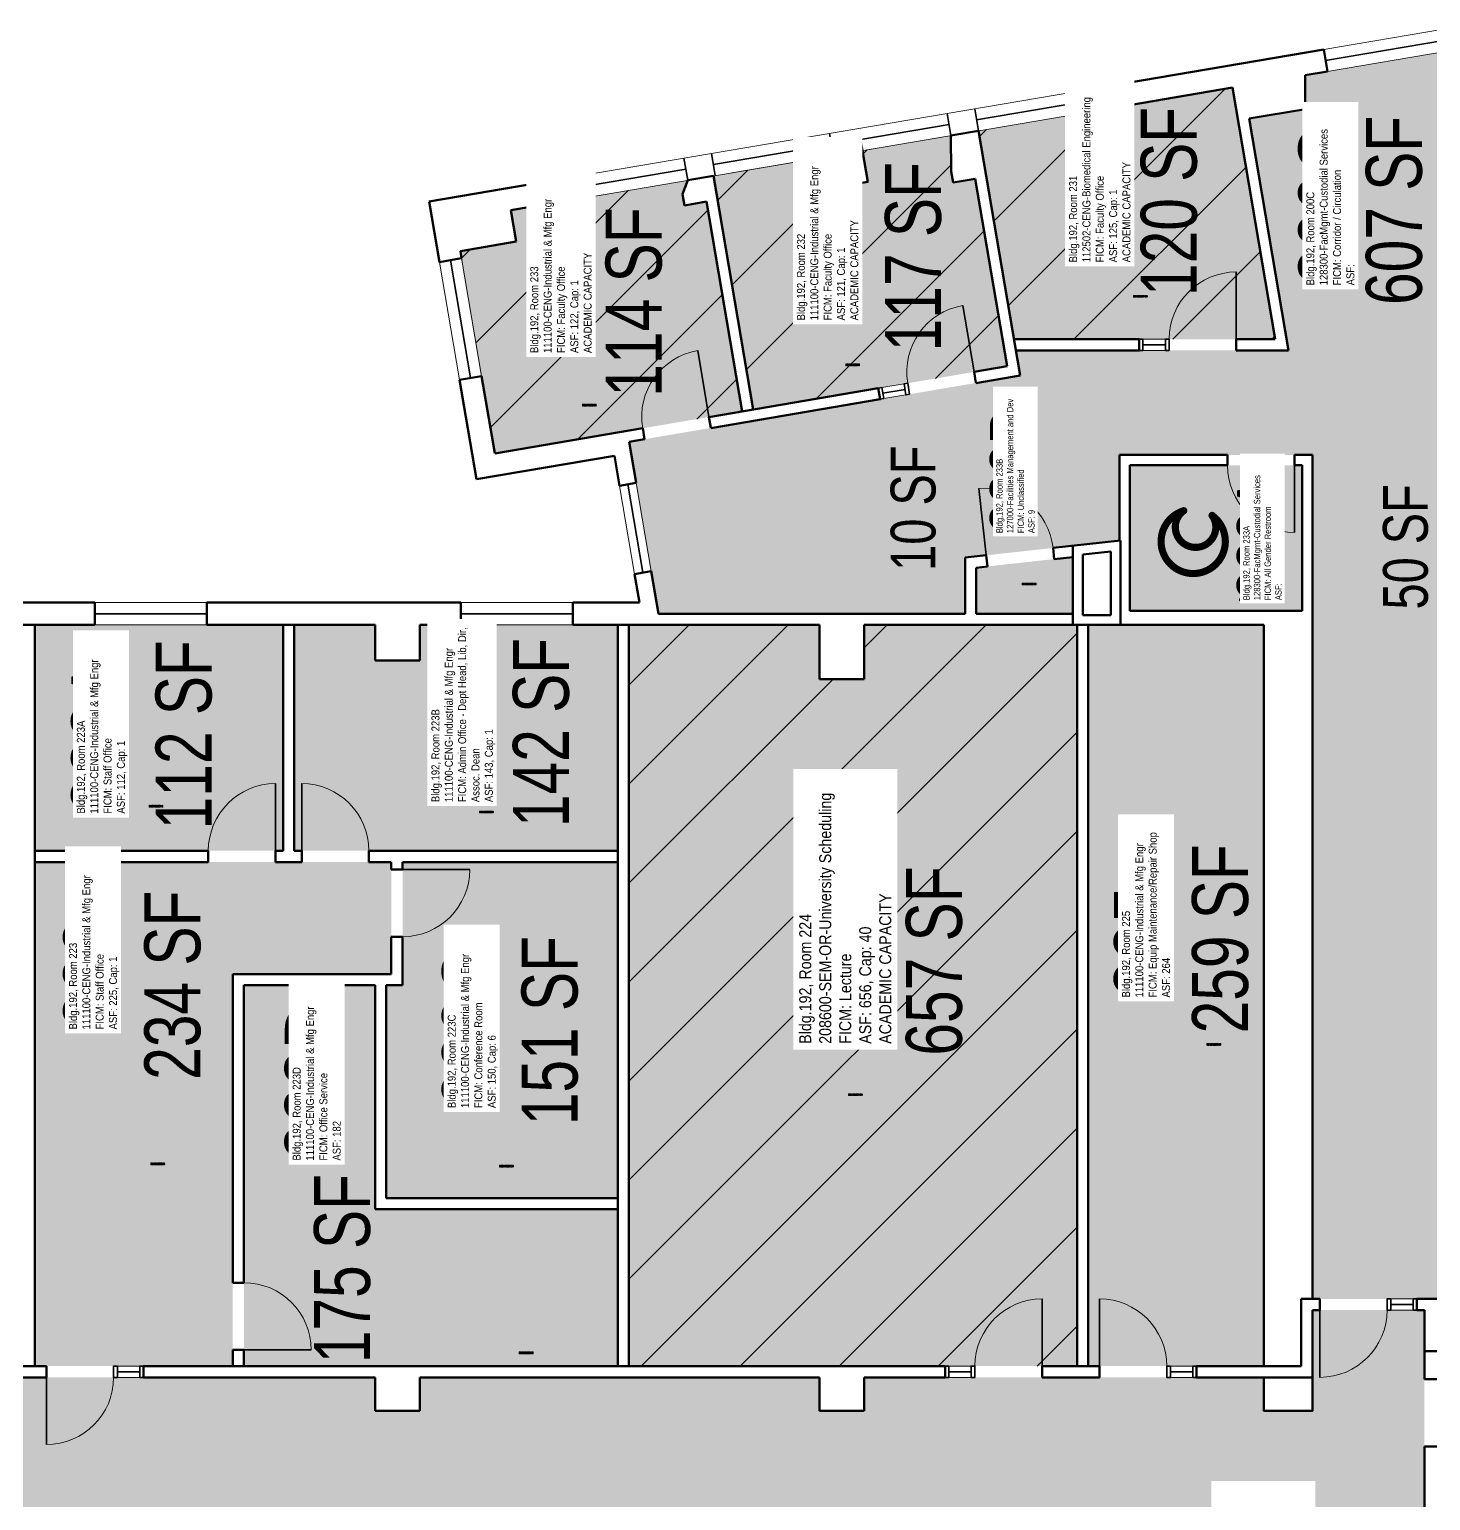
# Model space of a CAD drawing. Header units: inches. Extents: x -2539 to 2829, y -872 to 1370.
# Drawn here: x 1702 to 2453, y 367 to 1155 of the extents above; entities that cross this region are included whole.
import ezdxf
from ezdxf.enums import TextEntityAlignment as Align

# ---------------------------------------------------------------- set-up
doc = ezdxf.new("R2010")
doc.units = ezdxf.units.IN
doc.header["$LTSCALE"] = 10
doc.header["$MEASUREMENT"] = 0
doc.layers.get('0').update_dxf_attribs({"linetype": 'CONTINUOUS'})
for name, color, linetype in [('A-DOOR', 2, 'CONTINUOUS'), ('A-GLAZ', 1, 'CONTINUOUS'), ('A-IDEN-ICON', 4, 'CONTINUOUS'), ('A-IDEN-RNUM', 7, 'CONTINUOUS'), ('A-IDEN-SNUM', 4, 'CONTINUOUS'), ('A-IDEN-VNUM', 4, 'CONTINUOUS'), ('A-WALL', 5, 'CONTINUOUS'), ('AREA-TEXT', 3, 'CONTINUOUS'), ('Rooms-Capacity', 4, 'CONTINUOUS'), ('Rooms-Category-Color', 7, 'CONTINUOUS'), ('Rooms-College-Color', 7, 'CONTINUOUS'), ('Rooms-Department-Color', 7, 'CONTINUOUS'), ('Rooms-Division-Color', 7, 'CONTINUOUS'), ('Rooms-Information', 7, 'CONTINUOUS')]:
    doc.layers.add(name, color=color, linetype=linetype)
doc.styles.add('CP_AREA', font='arial.ttf', dxfattribs={"height": 15})
doc.styles.add('CP_ROOMVNUMBER', font='arial.ttf', dxfattribs={"width": 0.85, "height": 0.075})
doc.styles.add('ROOMSNUMBER', font='TXT.SHX', dxfattribs={"height": 1})

# ---------------------------------------------------------------- blocks, each defined once
blk = doc.blocks.new('CPBATH')
at = {"const_width": 0.0127}
for points in [[(0.0571, 0.0168, 0.861492), (-0.0551, 0, 1)], [(0.0571, 0.0168, 0.729002), (-0.0084, -0.0042, 1)], [(-0.0551, 0, 0.726902), (0.0487, -0.0337, 1)], [(-0.0084, -0.0042, 0.609468), (0.0487, -0.0337, 1)]]:
    blk.add_lwpolyline(points, format="xyb", dxfattribs=at)
at = {"const_width": 0.00637}
for points in [[(0.0544, 0.0152, 1), (0.0599, 0.0184, 1)], [(0.0459, -0.0353, 1), (0.0515, -0.0321, 1)]]:
    blk.add_lwpolyline(points, format="xyb", close=True, dxfattribs=at)

msp = doc.modelspace()

# ---------------------------------------------------------------- hatches: boundary and pattern name
at = {"layer": 'Rooms-Capacity'}
h = msp.add_hatch(dxfattribs=at)
h.set_pattern_fill('ANSI31', color=256, scale=300, style=0)
h.paths.add_polyline_path([(2210.47, 1100.3), (2346.51, 1123.46), (2369.42, 988.74), (2229.44, 988.74)])
h = msp.add_hatch(dxfattribs=at)
h.set_pattern_fill('ANSI31', color=256, scale=300, style=0)
h.paths.add_polyline_path([(2068.51, 1076.18), (2124.6, 1085.71), (2127.44, 1068.98), (2151.11, 1073), (2148.26, 1089.73), (2195.68, 1097.79), (2195.9, 1078.62), (2196.9, 1072.7), (2208.74, 1074.71), (2225.82, 974.22), (2089.78, 951.09)])
h = msp.add_hatch(dxfattribs=at)
h.set_pattern_fill('ANSI31', color=256, scale=300, style=0)
h.paths.add_polyline_path([(1932.95, 1035.94), (1962.83, 1041.01), (1959.98, 1057.79), (2054.7, 1073.84), (2051.92, 1066.33), (2052.93, 1060.41), (2064.76, 1062.42), (2083.86, 950.08), (1951.39, 927.56)])
h = msp.add_hatch(dxfattribs=at)
h.set_pattern_fill('ANSI31', color=256, scale=300, style=0)
h.paths.add_polyline_path([(2023.27, 835.74), (2125.27, 835.74), (2125.27, 806.74), (2149.27, 806.74), (2149.27, 835.74), (2263.27, 835.74), (2263.27, 438.74), (2023.27, 438.74)])
at = {"layer": 'Rooms-Category-Color', "true_color": 0xadadad}
for points in [[(2023.35, 933.78), (2038.99, 841.74), (2203.27, 841.74), (2203.27, 871.74), (2286.02, 880.87), (2286.02, 926.74), (2389.27, 926.74), (2389.27, 474.74), (2467.27, 474.74), (2467.27, 1143.98), (2385.42, 1130.08), (2385.42, 1111.98), (2355.41, 1106.88), (2376.51, 982.74), (2230.46, 982.74), (2232.74, 969.31)], [(-1702.47, -122.63), (-1723.89, -111.78), (-1759.14, -181.41), (-1737.73, -192.25), (-1892.2, -497.35), (-1913.61, -486.51), (-1950.42, -559.22), (-1848.71, -610.71), (-1839, -591.53), (-1822.94, -599.66), (-1795.84, -546.13), (-1806.55, -540.71), (-1253.69, 551.29), (-883.44, 363.84), (-1020.48, 93.14), (2226.35, 319.18), (2228.86, 283.27), (2306.67, 288.71), (2304.16, 324.62), (2449.27, 334.77), (2449.27, 468.74), (2389.27, 468.74), (2389.27, 414.74), (2363.27, 414.74), (2363.27, 432.74), (2149.27, 432.74), (2149.27, 414.74), (2125.27, 414.74), (2125.27, 432.74), (1911.27, 432.74), (1911.27, 414.74), (1887.27, 414.74), (1887.27, 432.74), (1673.27, 432.74), (1673.27, 414.74), (1649.27, 414.74), (1649.27, 432.74), (1435.27, 432.74), (1435.27, 414.74), (1411.27, 414.74), (1411.27, 432.74), (1150.27, 432.74), (1150.27, 414.74), (1126.27, 414.74), (1126.27, 432.74), (865.27, 432.74), (865.27, 414.74), (837.27, 414.74), (837.27, 432.74), (580.27, 432.74), (580.27, 414.74), (556.27, 414.74), (556.27, 432.74), (295.27, 432.74), (295.27, 414.74), (271.27, 414.74), (271.27, 433.49), (174.02, 433.49), (174.02, 414.74), (-356.74, 414.74), (-356.74, 591.55), (-368.69, 591.55), (-368.69, 639.55), (-472.69, 639.55), (-472.69, 591.55), (-484.63, 591.55), (-484.63, 545.74), (-478.63, 545.74), (-478.63, 509.74), (-478.63, 432.74), (-779.01, 432.74), (-779.01, 438.74), (-832.84, 465.99), (-843.68, 444.58), (-1213.04, 631.58), (-1101.92, 851.06), (-962.74, 780.59), (-927.51, 850.18), (-1082.75, 928.78), (-1039.75, 1013.72), (-1052.11, 1019.98), (-1026.91, 1069.75), (-1030.6, 1071.63), (-1084.14, 1098.73), (-1094.98, 1077.32), (-1116.39, 1088.16), (-1145.3, 1031.06), (-1123.88, 1020.22), (-1303.83, 664.8), (-1325.24, 675.64), (-1417.55, 493.3), (-1396.14, 482.46)], [(2291.52, 921.24), (2383.77, 921.24), (2383.77, 843.24), (2291.52, 843.24)], [(2209.27, 866.37), (2261.02, 872.08), (2261.02, 841.74), (2209.27, 841.74)]]:
    msp.add_hatch(color=253, dxfattribs=at).paths.add_polyline_path(points)
at = {"layer": 'Rooms-Category-Color', "true_color": 0xfa9ba3}
for points in [[(2210.47, 1100.3), (2346.51, 1123.46), (2369.42, 988.74), (2229.44, 988.74)], [(2068.51, 1076.18), (2124.6, 1085.71), (2127.44, 1068.98), (2151.11, 1073), (2148.26, 1089.73), (2195.68, 1097.79), (2195.9, 1078.62), (2196.9, 1072.7), (2208.74, 1074.71), (2225.82, 974.22), (2089.78, 951.09)], [(1932.95, 1035.94), (1962.83, 1041.01), (1959.98, 1057.79), (2054.7, 1073.84), (2051.92, 1066.33), (2052.93, 1060.41), (2064.76, 1062.42), (2083.86, 950.08), (1951.39, 927.56)], [(1705.08, 835.74), (1837.98, 835.74), (1837.98, 714.74), (1705.08, 714.74)], [(1843.98, 835.74), (1887.27, 835.74), (1887.27, 816.74), (1911.27, 816.74), (1911.27, 835.74), (2017.27, 835.74), (2017.27, 714.74), (1843.98, 714.74)], [(1811.08, 438.74), (1705.08, 438.74), (1705.08, 708.74), (1895.98, 708.74), (1895.98, 648.74), (1811.08, 648.74)], [(2017.27, 708.74), (1901.98, 708.74), (1901.98, 642.74), (1893.27, 642.74), (1893.27, 528.74), (2017.27, 528.74)], [(1817.08, 642.74), (1887.27, 642.74), (1887.27, 522.74), (2017.27, 522.74), (2017.27, 438.74), (1817.08, 438.74)]]:
    msp.add_hatch(color=241, dxfattribs=at).paths.add_polyline_path(points)
at = {"layer": 'Rooms-Category-Color', "true_color": 0xffff64}
msp.add_hatch(color=51, dxfattribs=at).paths.add_polyline_path([(2023.27, 835.74), (2125.27, 835.74), (2125.27, 806.74), (2149.27, 806.74), (2149.27, 835.74), (2263.27, 835.74), (2263.27, 438.74), (2023.27, 438.74)])
at = {"layer": 'Rooms-Category-Color', "true_color": 0xe3c5e1}
msp.add_hatch(color=254, dxfattribs=at).paths.add_polyline_path([(2269.27, 835.74), (2363.27, 835.74), (2363.27, 438.74), (2269.27, 438.74)])
at = {"layer": 'Rooms-College-Color', "true_color": 0xadadad}
for points in [[(2023.35, 933.78), (2038.99, 841.74), (2203.27, 841.74), (2203.27, 871.74), (2286.02, 880.87), (2286.02, 926.74), (2389.27, 926.74), (2389.27, 474.74), (2467.27, 474.74), (2467.27, 1143.98), (2385.42, 1130.08), (2385.42, 1111.98), (2355.41, 1106.88), (2376.51, 982.74), (2230.46, 982.74), (2232.74, 969.31)], [(-1702.47, -122.63), (-1723.89, -111.78), (-1759.14, -181.41), (-1737.73, -192.25), (-1892.2, -497.35), (-1913.61, -486.51), (-1950.42, -559.22), (-1848.71, -610.71), (-1839, -591.53), (-1822.94, -599.66), (-1795.84, -546.13), (-1806.55, -540.71), (-1253.69, 551.29), (-883.44, 363.84), (-1020.48, 93.14), (2226.35, 319.18), (2228.86, 283.27), (2306.67, 288.71), (2304.16, 324.62), (2449.27, 334.77), (2449.27, 468.74), (2389.27, 468.74), (2389.27, 414.74), (2363.27, 414.74), (2363.27, 432.74), (2149.27, 432.74), (2149.27, 414.74), (2125.27, 414.74), (2125.27, 432.74), (1911.27, 432.74), (1911.27, 414.74), (1887.27, 414.74), (1887.27, 432.74), (1673.27, 432.74), (1673.27, 414.74), (1649.27, 414.74), (1649.27, 432.74), (1435.27, 432.74), (1435.27, 414.74), (1411.27, 414.74), (1411.27, 432.74), (1150.27, 432.74), (1150.27, 414.74), (1126.27, 414.74), (1126.27, 432.74), (865.27, 432.74), (865.27, 414.74), (837.27, 414.74), (837.27, 432.74), (580.27, 432.74), (580.27, 414.74), (556.27, 414.74), (556.27, 432.74), (295.27, 432.74), (295.27, 414.74), (271.27, 414.74), (271.27, 433.49), (174.02, 433.49), (174.02, 414.74), (-356.74, 414.74), (-356.74, 591.55), (-368.69, 591.55), (-368.69, 639.55), (-472.69, 639.55), (-472.69, 591.55), (-484.63, 591.55), (-484.63, 545.74), (-478.63, 545.74), (-478.63, 509.74), (-478.63, 432.74), (-779.01, 432.74), (-779.01, 438.74), (-832.84, 465.99), (-843.68, 444.58), (-1213.04, 631.58), (-1101.92, 851.06), (-962.74, 780.59), (-927.51, 850.18), (-1082.75, 928.78), (-1039.75, 1013.72), (-1052.11, 1019.98), (-1026.91, 1069.75), (-1030.6, 1071.63), (-1084.14, 1098.73), (-1094.98, 1077.32), (-1116.39, 1088.16), (-1145.3, 1031.06), (-1123.88, 1020.22), (-1303.83, 664.8), (-1325.24, 675.64), (-1417.55, 493.3), (-1396.14, 482.46)], [(2291.52, 921.24), (2383.77, 921.24), (2383.77, 843.24), (2291.52, 843.24)]]:
    msp.add_hatch(color=253, dxfattribs=at).paths.add_polyline_path(points)
at = {"layer": 'Rooms-College-Color', "true_color": 0x99d7b2}
for points in [[(2210.47, 1100.3), (2346.51, 1123.46), (2369.42, 988.74), (2229.44, 988.74)], [(2068.51, 1076.18), (2124.6, 1085.71), (2127.44, 1068.98), (2151.11, 1073), (2148.26, 1089.73), (2195.68, 1097.79), (2195.9, 1078.62), (2196.9, 1072.7), (2208.74, 1074.71), (2225.82, 974.22), (2089.78, 951.09)], [(1932.95, 1035.94), (1962.83, 1041.01), (1959.98, 1057.79), (2054.7, 1073.84), (2051.92, 1066.33), (2052.93, 1060.41), (2064.76, 1062.42), (2083.86, 950.08), (1951.39, 927.56)], [(2209.27, 866.37), (2261.02, 872.08), (2261.02, 841.74), (2209.27, 841.74)], [(1705.08, 835.74), (1837.98, 835.74), (1837.98, 714.74), (1705.08, 714.74)], [(1843.98, 835.74), (1887.27, 835.74), (1887.27, 816.74), (1911.27, 816.74), (1911.27, 835.74), (2017.27, 835.74), (2017.27, 714.74), (1843.98, 714.74)], [(2269.27, 835.74), (2363.27, 835.74), (2363.27, 438.74), (2269.27, 438.74)], [(1811.08, 438.74), (1705.08, 438.74), (1705.08, 708.74), (1895.98, 708.74), (1895.98, 648.74), (1811.08, 648.74)], [(2017.27, 708.74), (1901.98, 708.74), (1901.98, 642.74), (1893.27, 642.74), (1893.27, 528.74), (2017.27, 528.74)], [(1817.08, 642.74), (1887.27, 642.74), (1887.27, 522.74), (2017.27, 522.74), (2017.27, 438.74), (1817.08, 438.74)]]:
    msp.add_hatch(color=253, dxfattribs=at).paths.add_polyline_path(points)
at = {"layer": 'Rooms-College-Color', "true_color": 0xffff64}
msp.add_hatch(color=51, dxfattribs=at).paths.add_polyline_path([(2023.27, 835.74), (2125.27, 835.74), (2125.27, 806.74), (2149.27, 806.74), (2149.27, 835.74), (2263.27, 835.74), (2263.27, 438.74), (2023.27, 438.74)])
at = {"layer": 'Rooms-Department-Color', "true_color": 0xacacac}
for points in [[(2023.35, 933.78), (2038.99, 841.74), (2203.27, 841.74), (2203.27, 871.74), (2286.02, 880.87), (2286.02, 926.74), (2389.27, 926.74), (2389.27, 474.74), (2467.27, 474.74), (2467.27, 1143.98), (2385.42, 1130.08), (2385.42, 1111.98), (2355.41, 1106.88), (2376.51, 982.74), (2230.46, 982.74), (2232.74, 969.31)], [(-1702.47, -122.63), (-1723.89, -111.78), (-1759.14, -181.41), (-1737.73, -192.25), (-1892.2, -497.35), (-1913.61, -486.51), (-1950.42, -559.22), (-1848.71, -610.71), (-1839, -591.53), (-1822.94, -599.66), (-1795.84, -546.13), (-1806.55, -540.71), (-1253.69, 551.29), (-883.44, 363.84), (-1020.48, 93.14), (2226.35, 319.18), (2228.86, 283.27), (2306.67, 288.71), (2304.16, 324.62), (2449.27, 334.77), (2449.27, 468.74), (2389.27, 468.74), (2389.27, 414.74), (2363.27, 414.74), (2363.27, 432.74), (2149.27, 432.74), (2149.27, 414.74), (2125.27, 414.74), (2125.27, 432.74), (1911.27, 432.74), (1911.27, 414.74), (1887.27, 414.74), (1887.27, 432.74), (1673.27, 432.74), (1673.27, 414.74), (1649.27, 414.74), (1649.27, 432.74), (1435.27, 432.74), (1435.27, 414.74), (1411.27, 414.74), (1411.27, 432.74), (1150.27, 432.74), (1150.27, 414.74), (1126.27, 414.74), (1126.27, 432.74), (865.27, 432.74), (865.27, 414.74), (837.27, 414.74), (837.27, 432.74), (580.27, 432.74), (580.27, 414.74), (556.27, 414.74), (556.27, 432.74), (295.27, 432.74), (295.27, 414.74), (271.27, 414.74), (271.27, 433.49), (174.02, 433.49), (174.02, 414.74), (-356.74, 414.74), (-356.74, 591.55), (-368.69, 591.55), (-368.69, 639.55), (-472.69, 639.55), (-472.69, 591.55), (-484.63, 591.55), (-484.63, 545.74), (-478.63, 545.74), (-478.63, 509.74), (-478.63, 432.74), (-779.01, 432.74), (-779.01, 438.74), (-832.84, 465.99), (-843.68, 444.58), (-1213.04, 631.58), (-1101.92, 851.06), (-962.74, 780.59), (-927.51, 850.18), (-1082.75, 928.78), (-1039.75, 1013.72), (-1052.11, 1019.98), (-1026.91, 1069.75), (-1030.6, 1071.63), (-1084.14, 1098.73), (-1094.98, 1077.32), (-1116.39, 1088.16), (-1145.3, 1031.06), (-1123.88, 1020.22), (-1303.83, 664.8), (-1325.24, 675.64), (-1417.55, 493.3), (-1396.14, 482.46)], [(2291.52, 921.24), (2383.77, 921.24), (2383.77, 843.24), (2291.52, 843.24)], [(2209.27, 866.37), (2261.02, 872.08), (2261.02, 841.74), (2209.27, 841.74)]]:
    msp.add_hatch(color=253, dxfattribs=at).paths.add_polyline_path(points)
at = {"layer": 'Rooms-Department-Color', "true_color": 0x99d7b2}
for points in [[(2210.47, 1100.3), (2346.51, 1123.46), (2369.42, 988.74), (2229.44, 988.74)], [(2068.51, 1076.18), (2124.6, 1085.71), (2127.44, 1068.98), (2151.11, 1073), (2148.26, 1089.73), (2195.68, 1097.79), (2195.9, 1078.62), (2196.9, 1072.7), (2208.74, 1074.71), (2225.82, 974.22), (2089.78, 951.09)], [(1932.95, 1035.94), (1962.83, 1041.01), (1959.98, 1057.79), (2054.7, 1073.84), (2051.92, 1066.33), (2052.93, 1060.41), (2064.76, 1062.42), (2083.86, 950.08), (1951.39, 927.56)], [(1705.08, 835.74), (1837.98, 835.74), (1837.98, 714.74), (1705.08, 714.74)], [(1843.98, 835.74), (1887.27, 835.74), (1887.27, 816.74), (1911.27, 816.74), (1911.27, 835.74), (2017.27, 835.74), (2017.27, 714.74), (1843.98, 714.74)], [(2269.27, 835.74), (2363.27, 835.74), (2363.27, 438.74), (2269.27, 438.74)], [(1811.08, 438.74), (1705.08, 438.74), (1705.08, 708.74), (1895.98, 708.74), (1895.98, 648.74), (1811.08, 648.74)], [(2017.27, 708.74), (1901.98, 708.74), (1901.98, 642.74), (1893.27, 642.74), (1893.27, 528.74), (2017.27, 528.74)], [(1817.08, 642.74), (1887.27, 642.74), (1887.27, 522.74), (2017.27, 522.74), (2017.27, 438.74), (1817.08, 438.74)]]:
    msp.add_hatch(color=253, dxfattribs=at).paths.add_polyline_path(points)
at = {"layer": 'Rooms-Department-Color', "true_color": 0x003fff}
msp.add_hatch(color=160, dxfattribs=at).paths.add_polyline_path([(2023.27, 835.74), (2125.27, 835.74), (2125.27, 806.74), (2149.27, 806.74), (2149.27, 835.74), (2263.27, 835.74), (2263.27, 438.74), (2023.27, 438.74)])
at = {"layer": 'Rooms-Division-Color', "true_color": 0xadadad}
for points in [[(2023.35, 933.78), (2038.99, 841.74), (2203.27, 841.74), (2203.27, 871.74), (2286.02, 880.87), (2286.02, 926.74), (2389.27, 926.74), (2389.27, 474.74), (2467.27, 474.74), (2467.27, 1143.98), (2385.42, 1130.08), (2385.42, 1111.98), (2355.41, 1106.88), (2376.51, 982.74), (2230.46, 982.74), (2232.74, 969.31)], [(-1702.47, -122.63), (-1723.89, -111.78), (-1759.14, -181.41), (-1737.73, -192.25), (-1892.2, -497.35), (-1913.61, -486.51), (-1950.42, -559.22), (-1848.71, -610.71), (-1839, -591.53), (-1822.94, -599.66), (-1795.84, -546.13), (-1806.55, -540.71), (-1253.69, 551.29), (-883.44, 363.84), (-1020.48, 93.14), (2226.35, 319.18), (2228.86, 283.27), (2306.67, 288.71), (2304.16, 324.62), (2449.27, 334.77), (2449.27, 468.74), (2389.27, 468.74), (2389.27, 414.74), (2363.27, 414.74), (2363.27, 432.74), (2149.27, 432.74), (2149.27, 414.74), (2125.27, 414.74), (2125.27, 432.74), (1911.27, 432.74), (1911.27, 414.74), (1887.27, 414.74), (1887.27, 432.74), (1673.27, 432.74), (1673.27, 414.74), (1649.27, 414.74), (1649.27, 432.74), (1435.27, 432.74), (1435.27, 414.74), (1411.27, 414.74), (1411.27, 432.74), (1150.27, 432.74), (1150.27, 414.74), (1126.27, 414.74), (1126.27, 432.74), (865.27, 432.74), (865.27, 414.74), (837.27, 414.74), (837.27, 432.74), (580.27, 432.74), (580.27, 414.74), (556.27, 414.74), (556.27, 432.74), (295.27, 432.74), (295.27, 414.74), (271.27, 414.74), (271.27, 433.49), (174.02, 433.49), (174.02, 414.74), (-356.74, 414.74), (-356.74, 591.55), (-368.69, 591.55), (-368.69, 639.55), (-472.69, 639.55), (-472.69, 591.55), (-484.63, 591.55), (-484.63, 545.74), (-478.63, 545.74), (-478.63, 509.74), (-478.63, 432.74), (-779.01, 432.74), (-779.01, 438.74), (-832.84, 465.99), (-843.68, 444.58), (-1213.04, 631.58), (-1101.92, 851.06), (-962.74, 780.59), (-927.51, 850.18), (-1082.75, 928.78), (-1039.75, 1013.72), (-1052.11, 1019.98), (-1026.91, 1069.75), (-1030.6, 1071.63), (-1084.14, 1098.73), (-1094.98, 1077.32), (-1116.39, 1088.16), (-1145.3, 1031.06), (-1123.88, 1020.22), (-1303.83, 664.8), (-1325.24, 675.64), (-1417.55, 493.3), (-1396.14, 482.46)], [(2291.52, 921.24), (2383.77, 921.24), (2383.77, 843.24), (2291.52, 843.24)], [(2209.27, 866.37), (2261.02, 872.08), (2261.02, 841.74), (2209.27, 841.74)]]:
    msp.add_hatch(color=253, dxfattribs=at).paths.add_polyline_path(points)
at = {"layer": 'Rooms-Division-Color', "true_color": 0x99d7b2}
for points in [[(2210.47, 1100.3), (2346.51, 1123.46), (2369.42, 988.74), (2229.44, 988.74)], [(2068.51, 1076.18), (2124.6, 1085.71), (2127.44, 1068.98), (2151.11, 1073), (2148.26, 1089.73), (2195.68, 1097.79), (2195.9, 1078.62), (2196.9, 1072.7), (2208.74, 1074.71), (2225.82, 974.22), (2089.78, 951.09)], [(1932.95, 1035.94), (1962.83, 1041.01), (1959.98, 1057.79), (2054.7, 1073.84), (2051.92, 1066.33), (2052.93, 1060.41), (2064.76, 1062.42), (2083.86, 950.08), (1951.39, 927.56)], [(1705.08, 835.74), (1837.98, 835.74), (1837.98, 714.74), (1705.08, 714.74)], [(1843.98, 835.74), (1887.27, 835.74), (1887.27, 816.74), (1911.27, 816.74), (1911.27, 835.74), (2017.27, 835.74), (2017.27, 714.74), (1843.98, 714.74)], [(2269.27, 835.74), (2363.27, 835.74), (2363.27, 438.74), (2269.27, 438.74)], [(1811.08, 438.74), (1705.08, 438.74), (1705.08, 708.74), (1895.98, 708.74), (1895.98, 648.74), (1811.08, 648.74)], [(2017.27, 708.74), (1901.98, 708.74), (1901.98, 642.74), (1893.27, 642.74), (1893.27, 528.74), (2017.27, 528.74)], [(1817.08, 642.74), (1887.27, 642.74), (1887.27, 522.74), (2017.27, 522.74), (2017.27, 438.74), (1817.08, 438.74)]]:
    msp.add_hatch(color=253, dxfattribs=at).paths.add_polyline_path(points)
at = {"layer": 'Rooms-Division-Color', "true_color": 0x003fff}
msp.add_hatch(color=160, dxfattribs=at).paths.add_polyline_path([(2023.27, 835.74), (2125.27, 835.74), (2125.27, 806.74), (2149.27, 806.74), (2149.27, 835.74), (2263.27, 835.74), (2263.27, 438.74), (2023.27, 438.74)])

# ---------------------------------------------------------------- linework, layer by layer
at = {"layer": 'A-DOOR', "linetype": 'Continuous', "lineweight": 35}
for p, q in [((2348.52, 988.74), (2348.52, 1024.74)), ((2208.05, 971.24), (2202.02, 1006.74)), ((2066.09, 947.12), (2060.06, 982.61)), ((1833.98, 714.74), (1833.98, 750.74)), ((2275.27, 438.74), (2275.27, 474.74)), ((2393.27, 468.74, 0), (2393.27, 432.74, 0)), ((1817.08, 447.43), (1853.08, 447.43))]:
    msp.add_line(p, q, dxfattribs=at)
at = {"layer": 'A-DOOR', "linetype": 'Continuous', "lineweight": 35, "extrusion": (9.20149e-41, -4.2914e-28, -1)}
msp.add_line((2379.77, 921.24), (2379.77, 885.24), dxfattribs=at)
at = {"layer": 'A-DOOR', "linetype": 'Continuous', "lineweight": 35, "extrusion": (-4.70782e-29, 4.2655e-28, -1)}
msp.add_line((2214.61, 872.99), (2210.66, 908.77), dxfattribs=at)
at = {"layer": 'A-DOOR', "linetype": 'Continuous', "lineweight": 35, "extrusion": (0, 0, -1)}
for p, q in [((1847.98, 714.74), (1847.98, 750.74)), ((1901.98, 704.74), (1937.98, 704.74)), ((2244.54, 438.74), (2244.54, 474.74)), ((1711.27, 432.74), (1711.27, 396.74))]:
    msp.add_line(p, q, dxfattribs=at)
at = {"layer": 'A-DOOR', "linetype": 'Continuous', "lineweight": 18, "extrusion": (9.64766e-41, 4.40177e-28, -1)}
msp.add_arc((-2348.52, 988.74), 36, 0, 90, dxfattribs=at)
at = {"layer": 'A-DOOR', "linetype": 'Continuous', "lineweight": 18, "extrusion": (-7.3735e-29, 4.33957e-28, -1)}
for centre in [(-2208.05, 971.24), (-2066.09, 947.12)]:
    msp.add_arc(centre, 36, 350.35679, 80.35679, dxfattribs=at)
at = {"layer": 'A-DOOR', "linetype": 'Continuous', "lineweight": 18}
for centre, start, end in [((2379.77, 921.24), 180, 270), ((2214.61, 872.99), 6.29822, 96.29822), ((1847.98, 714.74), 0, 90), ((1901.98, 704.74), 270, 0), ((2275.27, 438.74), 0, 90)]:
    msp.add_arc(centre, 36, start, end, dxfattribs=at)
at = {"layer": 'A-DOOR', "linetype": 'Continuous', "lineweight": 18, "extrusion": (0, 0, -1)}
for centre, start, end in [((-1833.98, 714.74), 0, 90), ((-1817.08, 447.43), 90, 180), ((-2244.54, 438.74), 0, 90), ((-2393.27, 468.74, 0), 180, 270), ((-1711.27, 432.74), 180, 270)]:
    msp.add_arc(centre, 36, start, end, dxfattribs=at)
at = {"layer": 'A-GLAZ', "linetype": 'Continuous', "lineweight": 18}
for p, q in [((2458.4, 1154.65), (2395.31, 1143.93)), ((1989.6, 1074.95), (2271.56, 1122.85)), ((1991.61, 1063.11), (2273.57, 1111.02)), ((2078.36, 1077.86), (2204.56, 1099.3)), ((2079.35, 1078.02), (2203.57, 1099.13)), ((1921.78, 1030.06), (1932.5, 966.96)), ((1933.61, 1032.07), (1944.33, 968.97)), ((2310.52, 988.74), (2298.52, 988.74)), ((2310.52, 982.74), (2298.52, 982.74)), ((2170.6, 964.83), (2158.77, 962.82)), ((2171.6, 958.91), (2159.77, 956.9)), ((2018.22, 910.28), (2026.26, 862.96)), ((2027.09, 911.79), (2035.13, 864.47)), ((1797.27, 847.74), (1737.27, 847.74)), ((1933.27, 847.74), (1993.27, 847.74)), ((1933.27, 835.74), (1993.27, 835.74)), ((2443.27, 474.74), (2431.27, 474.74)), ((2443.27, 468.74), (2431.27, 468.74)), ((1761.27, 438.74), (1749.27, 438.74)), ((2206.54, 438.74), (2194.54, 438.74)), ((2325.27, 438.74), (2313.27, 438.74)), ((1761.27, 432.74), (1749.27, 432.74)), ((2206.54, 432.74), (2194.54, 432.74)), ((2325.27, 432.74), (2313.27, 432.74))]:
    msp.add_line(p, q, dxfattribs=at)
at = {"layer": 'A-GLAZ', "linetype": 'Continuous', "lineweight": 35}
for p, q in [((2396.31, 1138.01), (2459.41, 1148.73)), ((2271.55, 1122.9), (2273.56, 1111.07)), ((2271.56, 1122.85), (2273.57, 1111.02)), ((2210.47, 1100.3), (2208.46, 1112.13)), ((2209.47, 1106.22), (2272.56, 1116.94)), ((2068.49, 1082.26), (2194.68, 1103.71)), ((2193.67, 1109.62), (2195.68, 1097.79)), ((2130.58, 1098.9), (2132.59, 1087.07)), ((2069.49, 1076.35), (2067.48, 1088.18)), ((1990.6, 1069.03), (2053.7, 1079.75)), ((2052.69, 1085.67), (2054.7, 1073.84)), ((1991.6, 1063.16), (1989.59, 1074.99)), ((1989.6, 1074.95), (1991.61, 1063.11)), ((1921.78, 1030.06), (1933.61, 1032.07)), ((1938.42, 967.97), (1927.7, 1031.06)), ((2310.52, 985.74), (2298.52, 985.74)), ((2171.1, 961.87), (2159.27, 959.86)), ((2022.65, 911.04), (2030.69, 863.71)), ((1737.27, 835.74), (1737.27, 847.74)), ((1797.27, 847.74), (1797.27, 835.74)), ((1737.27, 841.74), (1797.27, 841.74)), ((1933.27, 841.74), (1993.27, 841.74)), ((2443.27, 471.74), (2431.27, 471.74)), ((1761.27, 435.74), (1749.27, 435.74)), ((2206.54, 435.74), (2194.54, 435.74)), ((2325.27, 435.74), (2313.27, 435.74))]:
    msp.add_line(p, q, dxfattribs=at)
at = {"layer": 'A-GLAZ', "linetype": 'Continuous', "lineweight": 18, "flags": 128}
for points in [[(2397.32, 1132.1), (2460.41, 1142.82)], [(1797.27, 835.74), (1737.27, 835.74)]]:
    msp.add_lwpolyline(points, dxfattribs=at)
at = {"layer": 'A-GLAZ', "linetype": 'Continuous', "lineweight": 35}
for points in [[(2298.52, 982.74), (2298.52, 988.74), (2296.52, 988.74), (2296.52, 982.74)], [(2312.52, 982.74), (2312.52, 988.74), (2310.52, 988.74), (2310.52, 982.74)], [(2159.77, 956.9), (2158.77, 962.82), (2156.8, 962.48), (2157.8, 956.57)], [(2173.58, 959.25), (2172.57, 965.16), (2170.6, 964.83), (2171.6, 958.91)], [(2431.27, 468.74), (2431.27, 474.74), (2429.27, 474.74), (2429.27, 468.74)], [(2445.27, 468.74), (2445.27, 474.74), (2443.27, 474.74), (2443.27, 468.74)], [(1749.27, 432.74), (1749.27, 438.74), (1747.27, 438.74), (1747.27, 432.74)], [(1763.27, 432.74), (1763.27, 438.74), (1761.27, 438.74), (1761.27, 432.74)], [(2194.54, 432.74), (2194.54, 438.74), (2192.54, 438.74), (2192.54, 432.74)], [(2208.54, 432.74), (2208.54, 438.74), (2206.54, 438.74), (2206.54, 432.74)], [(2313.27, 432.74), (2313.27, 438.74), (2311.27, 438.74), (2311.27, 432.74)], [(2327.27, 432.74), (2327.27, 438.74), (2325.27, 438.74), (2325.27, 432.74)]]:
    msp.add_3dface(points, dxfattribs=at)
at = {"layer": 'A-WALL', "linetype": 'Continuous', "lineweight": 50}
for p, q in [((2397.32, 1132.1), (2395.31, 1143.93)), ((2273.57, 1111.02), (2271.56, 1122.85)), ((2355.41, 1106.88), (2376.51, 982.74)), ((2195.68, 1097.79), (2210.47, 1100.3)), ((2195.68, 1097.79, 0), (2195.9, 1078.62, 0)), ((1991.61, 1063.11), (1989.6, 1074.95)), ((2051.92, 1066.33, 0), (2054.7, 1073.84, 0)), ((2054.7, 1073.84), (2068.51, 1076.18)), ((2195.9, 1078.62, 0), (2196.9, 1072.7, 0)), ((2196.9, 1072.7, 0), (2208.74, 1074.71, 0)), ((2051.92, 1066.33, 0), (2052.93, 1060.41, 0)), ((1962.83, 1041.01), (1959.98, 1057.79)), ((2052.93, 1060.41, 0), (2064.76, 1062.42, 0)), ((1932.95, 1035.94), (1962.83, 1041.01)), ((1933.61, 1032.07), (1932.95, 1035.94)), ((1933.61, 1032.07), (1921.78, 1030.06)), ((2296.52, 988.74), (2229.44, 988.74)), ((2296.52, 988.74), (2296.52, 982.74)), ((2369.42, 988.74), (2348.52, 988.74)), ((2348.52, 988.74), (2348.52, 982.74)), ((2296.52, 982.74), (2230.46, 982.74)), ((2376.51, 982.74), (2348.52, 982.74)), ((2208.05, 971.24), (2209.06, 965.33)), ((1932.5, 966.96), (1944.33, 968.97)), ((2156.8, 962.48), (2157.8, 956.57)), ((2066.09, 947.12), (2067.09, 941.21)), ((2030.6, 941.09), (2031.6, 935.18)), ((2027.09, 911.79), (2023.35, 933.78)), ((1941.54, 913.79), (2015.49, 926.35)), ((2015.49, 926.35), (2018.22, 910.28)), ((2343.77, 926.74), (2286.02, 926.74)), ((2286.02, 880.87), (2286.02, 926.74)), ((2343.77, 921.24), (2343.77, 926.74)), ((2389.27, 926.74), (2379.77, 926.74)), ((2379.77, 921.24), (2379.77, 926.74)), ((2291.52, 843.24), (2291.52, 921.24)), ((2343.77, 921.24), (2291.52, 921.24)), ((2383.77, 921.24), (2379.77, 921.24)), ((2018.22, 910.28), (2027.09, 911.79)), ((2286.52, 880.93), (2250.39, 876.94)), ((2250.39, 876.94), (2251.05, 870.98)), ((2261.02, 835.74), (2261.02, 878.11)), ((2281.27, 875.07), (2266.27, 873.41)), ((2281.27, 840.99), (2281.27, 875.07)), ((2286.52, 835.74), (2286.52, 880.93)), ((2214.61, 872.99), (2203.27, 871.74)), ((2203.27, 841.74), (2203.27, 871.74)), ((2215.27, 867.03), (2209.27, 866.37)), ((2214.61, 872.99), (2215.27, 867.03)), ((2261.02, 872.08), (2251.05, 870.98)), ((2266.27, 840.99), (2266.27, 873.41)), ((2026.26, 862.96), (2035.13, 864.47)), ((2026.26, 862.96), (2028.84, 847.74)), ((2035.13, 864.47), (2038.99, 841.74)), ((2209.27, 841.74), (2209.27, 866.37)), ((1737.27, 847.74), (1565.77, 847.74)), ((1737.27, 847.74), (1737.27, 835.74)), ((1797.27, 847.74), (1797.27, 835.74)), ((1933.27, 847.74), (1797.27, 847.74)), ((1933.27, 835.74), (1933.27, 847.74)), ((1993.27, 847.74), (1993.27, 835.74)), ((1993.27, 847.74), (2028.84, 847.74)), ((2383.77, 843.24), (2291.52, 843.24)), ((1705.08, 438.74, 0), (1705.08, 835.74, 0)), ((1837.98, 835.74), (1837.98, 714.74)), ((1837.98, 835.74), (1843.98, 835.74)), ((1843.98, 835.74), (1843.98, 714.74)), ((1887.27, 835.74), (1887.27, 816.74)), ((1911.27, 816.74), (1911.27, 835.74)), ((2017.27, 438.74, 0), (2017.27, 835.74, 0)), ((2023.27, 438.74, 0), (2023.27, 835.74, 0)), ((2203.27, 841.74), (2038.99, 841.74)), ((2125.27, 835.74), (2125.27, 806.74)), ((2149.27, 806.74), (2149.27, 835.74)), ((2260.27, 841.74), (2209.27, 841.74)), ((2263.27, 438.74, 0), (2263.27, 835.74, 0)), ((2269.27, 438.74, 0), (2269.27, 835.74, 0)), ((2363.27, 438.74), (2363.27, 835.74)), ((1887.27, 816.74), (1911.27, 816.74)), ((2125.27, 806.74), (2149.27, 806.74)), ((1705.08, 714.74), (1797.98, 714.74)), ((1797.98, 714.74), (1797.98, 708.74)), ((1833.98, 714.74), (1833.98, 708.74)), ((1833.98, 714.74), (1837.98, 714.74)), ((1843.98, 714.74), (1847.98, 714.74)), ((1847.98, 714.74), (1847.98, 708.74)), ((1883.98, 714.74), (2017.27, 714.74)), ((1883.98, 714.74), (1883.98, 708.74)), ((2017.27, 714.74), (2017.27, 522.74)), ((1705.08, 708.74), (1797.98, 708.74)), ((1833.98, 708.74), (1847.98, 708.74)), ((1883.98, 708.74), (1895.98, 708.74)), ((1895.98, 704.74), (1895.98, 708.74)), ((1895.98, 704.74), (1901.98, 704.74)), ((1901.98, 704.74), (1901.98, 708.74)), ((1901.98, 708.74), (2017.27, 708.74)), ((2017.27, 708.74), (2017.27, 528.74)), ((1895.98, 668.74), (1901.98, 668.74)), ((1895.98, 668.74), (1895.98, 648.74)), ((1901.98, 668.74), (1901.98, 642.74)), ((1811.08, 483.43), (1811.08, 648.74)), ((1811.08, 648.74), (1895.98, 648.74)), ((1817.08, 483.43), (1817.08, 642.74)), ((1817.08, 642.74), (1887.27, 642.74)), ((1887.27, 522.74), (1887.27, 642.74)), ((1893.27, 528.74), (1893.27, 642.74)), ((1893.27, 642.74), (1901.98, 642.74)), ((2017.27, 528.74), (1893.27, 528.74)), ((2017.27, 522.74), (1887.27, 522.74)), ((1817.08, 483.43), (1811.08, 483.43)), ((2393.27, 474.74), (2383.27, 474.74)), ((2393.27, 474.74), (2393.27, 468.74)), ((2445.27, 474.74), (2467.27, 474.74)), ((2393.27, 468.74), (2389.27, 468.74)), ((1817.08, 447.43), (1811.08, 447.43)), ((1811.08, 438.74), (1811.08, 447.43)), ((1817.08, 438.74), (1817.08, 447.43)), ((1711.27, 438.74), (1711.27, 432.74)), ((1763.27, 438.74), (1763.27, 432.74)), ((2192.54, 438.74), (2192.54, 432.74)), ((2244.54, 438.74), (2244.54, 432.74)), ((2275.27, 438.74), (2275.27, 432.74)), ((2327.27, 438.74), (2327.27, 432.74)), ((1711.27, 432.74), (1673.27, 432.74)), ((1887.27, 432.74), (1763.27, 432.74)), ((1887.27, 432.74), (1887.27, 414.74)), ((2125.27, 432.74), (1911.27, 432.74)), ((1911.27, 414.74), (1911.27, 432.74)), ((2125.27, 432.74), (2125.27, 414.74)), ((2192.54, 432.74), (2149.27, 432.74)), ((2149.27, 414.74), (2149.27, 432.74)), ((2275.27, 432.74), (2244.54, 432.74)), ((2389.27, 432.74), (2327.27, 432.74)), ((1887.27, 414.74), (1911.27, 414.74)), ((2125.27, 414.74), (2149.27, 414.74)), ((2458.77, 395.74), (2449.27, 395.74)), ((2449.27, 395.74), (2449.27, 334.77))]:
    msp.add_line(p, q, dxfattribs=at)
at = {"layer": 'A-WALL', "linetype": 'Continuous', "lineweight": 50, "flags": 128}
for points in [[(2271.55, 1122.9), (2395.31, 1143.93)], [(2385.42, 1130.08), (2397.32, 1132.1)], [(2273.56, 1111.07), (2346.51, 1123.46)], [(2355.41, 1106.88), (2385.62, 1112.02)], [(1916.26, 1062.53), (1989.59, 1074.99)], [(1916.26, 1062.53), (1921.78, 1030.06)], [(1959.98, 1057.79), (1991.6, 1063.16)], [(1932.5, 966.96), (1941.54, 913.79)], [(1944.33, 968.97), (1951.36, 927.63)], [(2023.35, 933.78), (2031.6, 935.18)], [(2389.27, 840.74), (2389.27, 926.74)], [(2383.77, 843.24), (2383.77, 921.24)], [(2389.27, 474.74), (2389.27, 846.74)], [(1737.27, 835.74), (1673.27, 835.74)], [(1887.27, 835.74), (1797.27, 835.74)], [(1933.27, 835.74), (1911.27, 835.74)], [(2125.27, 835.74), (1993.27, 835.74)], [(2363.27, 835.74), (2149.27, 835.74)], [(2281.27, 840.99), (2266.27, 840.99)], [(2383.27, 438.74), (2383.27, 474.74)], [(2389.27, 432.74), (2389.27, 468.74)], [(1711.27, 438.74), (1645.27, 438.74)], [(2192.54, 438.74), (1763.27, 438.74)], [(2275.27, 438.74), (2244.54, 438.74)], [(2383.27, 438.74), (2327.27, 438.74)], [(2458.77, 437.74), (2458.77, 431.74), (2449.27, 431.74)], [(2389.27, 432.74), (2389.27, 414.74), (2363.27, 414.74), (2363.27, 432.74)]]:
    msp.add_lwpolyline(points, dxfattribs=at)
at = {"layer": 'A-WALL', "linetype": 'Continuous', "lineweight": 50, "elevation": 0, "flags": 128}
for points in [[(2385.42, 1111.98), (2385.42, 1130.08)], [(2346.51, 1123.46), (2369.42, 988.74)], [(2210.47, 1100.3), (2232.74, 969.31)], [(2068.51, 1076.18), (2089.78, 951.09)], [(2208.74, 1074.71), (2225.82, 974.22)], [(2064.76, 1062.42), (2083.86, 950.08)], [(2208.06, 971.2), (2225.82, 974.22)], [(2209.07, 965.28), (2232.74, 969.31)], [(2066.1, 947.06), (2156.8, 962.48)], [(2067.1, 941.15), (2157.8, 956.57)], [(1951.39, 927.56), (2030.61, 941.03)], [(2445.27, 474.74), (2445.27, 468.74), (2449.27, 468.74)], [(2449.27, 468.74), (2449.27, 431.74)], [(2449.27, 446.74), (2583.96, 446.74)]]:
    msp.add_lwpolyline(points, dxfattribs=at)
at = {"layer": 'A-WALL', "linetype": 'Continuous', "lineweight": 50}
msp.add_3dface([(2127.44, 1068.98), (2151.11, 1073), (2147.42, 1094.72), (2123.75, 1090.7)], dxfattribs=at)

# ---------------------------------------------------------------- block references
at = {"layer": 'A-IDEN-ICON', "xscale": 300, "yscale": 300, "zscale": 300, "rotation": 90}
msp.add_blockref('CPBATH', (2325.43, 879.76), dxfattribs=at)

# ---------------------------------------------------------------- texts
at = {"layer": 'A-IDEN-RNUM', "style": 'ROOMSNUMBER', "width": 0.85}
for s, p in [('0200-C0', (2402.13, 1058.7)), ('0231-00', (2293.33, 1011.21)), ('0232-00', (2139.23, 974.54)), ('0233-00', (1998.23, 952.92)), ('0233-B0', (2233.71, 857.12)), ('0233-A0', (2350.15, 848.67)), ('0223-A0', (1766.11, 738.13)), ('0223-B0', (1943.04, 735.01)), ('0225-00', (2332.61, 610.54)), ('0224-00', (2140.68, 583.64)), ('0223-00', (1767.04, 546.55)), ('0223-C0', (1953.72, 545.39)), ('0223-D0', (1964.33, 445.37))]:
    msp.add_text(s, height=1, rotation=360, dxfattribs=at).set_placement(p)
at = {"layer": 'A-IDEN-SNUM', "style": 'ROOMSNUMBER', "width": 0.85}
for s, p in [('19200200C0', (2402.13, 1058.7)), ('1920023100', (2293.33, 1011.21)), ('1920023200', (2139.23, 974.54)), ('1920023300', (1998.23, 952.92)), ('19200233B0', (2233.71, 857.12)), ('19200233A0', (2350.15, 848.67)), ('19200223A0', (1766.11, 738.13)), ('19200223B0', (1943.04, 735.01)), ('1920022500', (2332.61, 610.54)), ('1920022400', (2140.68, 583.64)), ('1920022300', (1767.04, 546.55)), ('19200223C0', (1953.72, 545.39)), ('19200223D0', (1964.33, 445.37))]:
    msp.add_text(s, height=1, rotation=360, dxfattribs=at).set_placement(p)
at = {"layer": 'A-IDEN-VNUM', "style": 'CP_ROOMVNUMBER', "width": 0.85}
for s, height, p in [('200C', 30, (2396.81, 1060.16)), ('231', 30, (2276.89, 1059.62)), ('232', 30, (2131.15, 1028.54)), ('233', 30, (1988.33, 1011.06)), ('233B', 24, (2228.55, 918.16)), ('233A', 24, (2360.83, 882.26)), ('223B', 30, (1936.64, 782.42)), ('223A', 30, (1739.59, 776.29)), ('224', 45, (2141.32, 655.95)), ('225', 30, (2298.07, 665.91)), ('223', 30, (1735.38, 648.78)), ('223C', 30, (1938.2, 619.55)), ('223D', 30, (1853.94, 591.41))]:
    msp.add_text(s, height=height, rotation=90, dxfattribs=at).set_placement(p, align=Align.MIDDLE_CENTER)
at = {"layer": 'AREA-TEXT', "style": 'CP_AREA', "width": 0.75}
for s, height, p in [('120 SF', 30, (2312.35, 1062.53)), ('607 SF', 30, (2432.9, 1057.72, 0)), ('117 SF', 30, (2175.36, 1032.91)), ('114 SF', 30, (2025.74, 1008.63)), ('10 SF', 24, (2175.42, 898.24)), ('50 SF', 24, (2439.09, 877.51)), ('142 SF', 30, (1976.07, 778.09)), ('112 SF', 30, (1784.72, 776.89, 0)), ('259 SF', 30, (2339.81, 667.61, 0)), ('657 SF', 30, (2186.56, 655.69)), ('234 SF', 30, (1778.71, 642.76)), ('151 SF', 30, (1980.73, 618.42)), ('175 SF', 30, (1869.58, 490.96))]:
    msp.add_text(s, height=height, rotation=90, dxfattribs=at).set_placement(p, align=Align.MIDDLE_CENTER)

# ---------------------------------------------------------------- next in the draw order: texts
at = {"layer": 'Rooms-Information', "attachment_point": 7, "rotation": 90, "style": 'CP_ROOMVNUMBER', "bg_fill": 3, "box_fill_scale": 1.5, "bg_fill_color": 256, "bg_fill_true_color": 13158600, "bg_fill_transparency": 0}
for s, insert, char_height, width in [('Bldg.192, Room 231^M^J112502-CENG-Biomedical Engineering^M^JFICM: Faculty Office^M^JASF: 125, Cap: 1^M^JACADEMIC CAPACITY', (2291.89, 1029.9), 4.28571, 96), ('Bldg.192, Room 200C^M^J128300-FacMgmt-Custodial Services^M^JFICM: Corridor / Circulation^M^JASF: ', (2411.81, 1017.58), 4.2857, 96), ('Bldg.192, Room 232^M^J111100-CENG-Industrial & Mfg Engr^M^JFICM: Faculty Office^M^JASF: 121, Cap: 1^M^JACADEMIC CAPACITY', (2146.15, 998.82), 4.28571, 96), ('Bldg.192, Room 233^M^J111100-CENG-Industrial & Mfg Engr^M^JFICM: Faculty Office^M^JASF: 122, Cap: 1^M^JACADEMIC CAPACITY', (2003.33, 981.34), 4.28571, 96), ('Bldg.192, Room 233B^M^J127000-Facilities Management and Dev^M^JFICM: Unclassified^M^JASF: 9', (2240.55, 884.88), 3.4286, 76.8), ('Bldg.192, Room 233A^M^J128300-FacMgmt-Custodial Services^M^JFICM: All Gender Restroom^M^JASF: ', (2372.83, 848.96), 3.4286, 76.8), ('Bldg.192, Room 223B^M^J111100-CENG-Industrial & Mfg Engr^M^JFICM: Admin Office - Dept Head, Lib, Dir, Assoc. Dean^M^JASF: 143, Cap: 1', (1951.64, 740.82), 4.28571, 96), ('Bldg.192, Room 223A^M^J111100-CENG-Industrial & Mfg Engr^M^JFICM: Staff Office^M^JASF: 112, Cap: 1', (1754.59, 734.67), 4.2857, 96), ('Bldg.192, Room 224^M^J208600-SEM-OR-University Scheduling^M^JFICM: Lecture^M^JASF: 656, Cap: 40^M^JACADEMIC CAPACITY', (2163.82, 611.37), 6.42857, 144), ('Bldg.192, Room 225^M^J111100-CENG-Industrial & Mfg Engr^M^JFICM: Equip Maintenance/Repair Shop^M^JASF: 264', (2313.07, 636.19), 4.28571, 96), ('Bldg.192, Room 223^M^J111100-CENG-Industrial & Mfg Engr^M^JFICM: Staff Office^M^JASF: 225, Cap: 1', (1750.38, 619.06), 4.2857, 96), ('Bldg.192, Room 223C^M^J111100-CENG-Industrial & Mfg Engr^M^JFICM: Conference Room^M^JASF: 150, Cap: 6', (1953.2, 576.97), 4.28571, 96), ('Bldg.192, Room 223D^M^J111100-CENG-Industrial & Mfg Engr^M^JFICM: Office Service^M^JASF: 182', (1868.94, 548.83), 4.2857, 96), ('Bldg.192, Room 234^M^J111100-CENG-Industrial & Mfg Engr^M^JFICM: Faculty Office^M^JASF: 147, Cap: 1^M^JACADEMIC CAPACITY', (2387.79, 229.95), 6.42857, 144)]:
    msp.add_mtext(s, dxfattribs=dict(at, insert=insert, char_height=char_height, width=width))

doc.saveas('drawing.dxf')
